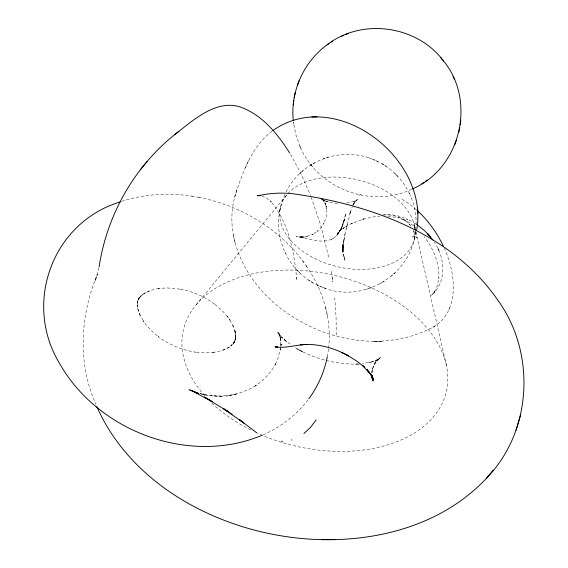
<?xml version="1.0" encoding="UTF-8"?>
<svg xmlns="http://www.w3.org/2000/svg" width="568" height="568" viewBox="0 0 568 568"><rect width="100%" height="100%" fill="white"/><g stroke="black" fill="none" stroke-linecap="round" stroke-linejoin="round"><path stroke-width="0.43" stroke-dasharray="2.84 2.13" d="M416.145 224.871C416.394 214.541 414.299 204.132 409.975 194.739M336.27 334.999L336.064 317.079L334.758 297.838M371.969 372.523L372.026 370.961L371.728 373.737L372.693 367.986L372.097 370.62L373.772 365.125L372.942 367.496L375.221 362.398L374.12 364.706L377.372 359.409M280.727 348.589L280.599 350.129L280.89 343.193L280.919 344.826L280.251 337.342L280.812 340.899L279.385 334.566L280.642 338.485L278.249 332.131L280.372 336.526L277.752 331.769L280.876 336.483L277.567 332.223L281.991 337.392L287.181 342.319L281.593 337.293L291.157 344.989M328.595 348.205C331.946 319.145 322.809 289.488 306.159 265.725M415.641 231.595L414.725 237.133M328.524 348.965L327.303 356.754M281.11 345.486L281.316 344.087L280.897 346.515M414.406 233.966L413.93 235.777M280.024 209.379C277.035 223.522 278.746 238.617 284.795 251.738M280.762 347.332L277.837 358.642L274.798 365.309L275.615 363.932C270.737 372.814 263.602 380.297 255.238 385.97L257.112 384.841C247.74 390.763 237.09 394.37 226.163 396.081L237.566 393.851L228.677 395.378L220.405 395.981L210.685 395.79L223.387 396.443L213.554 395.917L200.412 393.638M416.046 232.255L415.811 235.819L417.168 237.964L414.881 236.764L412.254 236.955L413.951 235.727M343.931 239.739L345.003 234.094L343.093 245.823L344.009 239.199L342.696 252.227L343.171 245.404L342.802 252.085L343.129 245.213L342.859 251.951L343.051 245.035L342.894 251.809L342.653 244.588M279.598 211.424L281.82 202.386L285.008 194.256M280.088 209.088L280.542 206.908M324.136 287.948C361.61 302.801 407.625 276.957 414.675 237.367M414.214 239.547L415.151 235.088M344.939 234.428L350.712 210.834L349.675 214.271L352.274 206.589M347.24 224.097L346.019 229.358L346.118 228.939M235.628 193.915C220.966 241.123 251.241 290.326 290.475 315.29C331.726 342.951 387.951 351.01 432.851 327.267C460.442 311.654 455.777 272.81 444.311 248.251M98.946 267.592L95.161 281.487L97.412 274.145C80.195 315.772 77.269 362.611 95.836 404.331M235.983 192.8C243.565 170.166 252.355 145.983 272.157 131.101M234.563 197.373L237.041 189.371M449.032 309.539L449.742 307.806M248.521 160.772L245.064 168.44M352.955 205.183L354.808 201.896L352.856 205.289M352.842 205.339L355.327 201.328L357.584 199.276L354.311 202.606L357.222 199.794L353.836 201.477L355.05 200.923M286.102 191.941C300.799 161.745 339.266 146.466 370.634 158.515M374.12 364.706L377.841 359.53L375.831 361.667L380.375 357.428L375.633 361.255L379.971 358.259L374.362 361.461L379.417 359.011L368.873 362.838L373.233 361.624L362.263 363.648M434.399 291.952L437.296 285.839L438.858 277.66L438.808 278.348C439.71 263.154 433.313 248.322 424.097 236.529M434.314 292.08L433.86 292.697L434.797 291.356L431.19 295.665C446.746 282.637 445.347 257.922 434.485 242.33M307.891 399.986C296.24 415.357 280.329 427.278 262.721 435.01M196.251 304.675L286.939 194.675M299.528 173.787L300.905 172.558M302.077 171.5L303.489 170.244M391.459 276.062L392.864 274.805M393.801 273.946L395.179 272.718M322.475 199.375L325.606 204.459L325.109 203.479L326.43 207.079L324.789 202.542L326.6 208.662L326.479 207.753L326.799 211.516L326.139 217.416L323.646 223.991L324.023 223.224L319.954 228.918L317.313 231.446L318.123 230.722L312.052 234.641L313.117 234.158L305.918 236.643L307.274 236.345L299.258 237.126L304.583 236.934L296.162 236.622L304.107 237.58L299.542 236.891C310.305 239.029 322.39 244.204 332.919 238.532C341.467 233.157 344.023 222.4 345.749 213.114L343.839 221.229L344.137 220.327L341.332 227.967L341.794 226.93L339.806 230.842L338.216 233.107L341.063 228.67L337.548 233.597L341.013 229.706L337.243 233.512L341.773 229.302L339.259 231.304L345.443 226.767L342.894 228.379L353.424 222.571L350.953 223.721L364.109 218.85L361.589 219.567L372.36 217.061L379.956 216.167M310.426 165.189L312.002 164.273M313.138 163.598L314.736 162.661M380.006 283.801L381.597 282.871M382.946 282.069L384.522 281.146M432.851 327.267L435.088 326.018M333.622 238.134L330.264 239.852L331.13 239.405M358.798 195.371L361.056 194.27M411.708 189.187C371.351 208.747 318.179 188.754 300.564 147.602M323.135 158.841L324.953 158.238M326.465 157.734L328.283 157.13M369.988 288.154L371.806 287.55M366.474 289.332L368.291 288.729M121.737 201.349C144.478 193.951 169.001 192.46 192.58 196.244M354.191 201.328L345.898 203.209M382.505 215.094C391.04 213.646 399.844 215.84 407.59 219.433L406.503 218.943L412.198 221.726L417.551 225.134M383.506 215.031C394.675 213.959 404.551 218.857 413.454 225.744M358.159 364.003L355.824 364.152L359.48 364.024M358.692 364.045C337.151 364.805 315.552 359.161 296.744 348.731L302.282 351.713L300.976 350.996M337.42 203.401L331.449 202.641L325.911 201.143L328.638 202.172L322.503 199.702L325.414 200.994L323.902 200.27M387.83 216.089L399.063 217.934L398.317 217.714L405.453 220.782L401.278 218.666L401.917 218.985M198.63 197.302C241.961 205.623 282.537 230.608 307.345 267.407M191.672 196.088L199.396 197.43M415.052 236.806L415.4 236.899M261.692 195.917L266.385 197.92L271.255 201.888L270.347 200.965C288.927 222.4 294.103 252.036 296.766 279.428L296.681 278.284M200.312 393.745L207.675 395.64L200.05 393.539M371.969 159.019C388.966 165.387 403.11 178.892 410.337 195.527M322.865 287.472C305.84 281.11 291.661 267.599 284.426 250.935M325.847 288.579L319.436 286.059M368.93 157.883L375.391 160.432M376.307 160.843L378.018 161.624M316.83 284.88L318.549 285.661M323.149 199.915L320.913 198.85L325.414 200.994M302.282 351.713L294.6 347.289M401.995 199.183L408.875 203.678L416.898 210.174M382.008 163.776L383.698 164.841M384.522 165.359L386.126 166.374M308.63 280.088L310.234 281.103M311.001 281.586L312.684 282.651M416.344 224.332L417.998 225.439M404.934 220.498L410.004 224.843L407.419 222.23M321.105 198.53L323.987 200.618L322.631 199.602M322.837 199.773L321.765 198.828L324.136 201.242L321.41 198.409M394.703 173.29L396.244 174.852M396.436 175.036L397.884 176.506M296.837 269.914L298.278 271.376M298.512 271.603L300.053 273.173M310.568 164.159L313.5 167.73M409.769 224.601L410.891 226.206M302.595 260.719L303.71 262.295M290.511 154.418L300.628 172.935L310.455 195.285M293.812 124.811L295.978 135.17L300.152 146.672M285.136 252.476L285.576 253.434M409.194 193.049L409.62 193.993M299.734 145.756L301.068 148.695M413.532 230.608L414.406 234.08M413.554 230.665L414.207 232.355M311.193 197.202L320.877 225.766L328.638 257.112M344.215 257.702L345.188 261.102L343.441 254.4L344.215 257.922L342.263 244.339L342.894 251.567M235.237 332.166L232.894 325.286L233.775 327.353L228.904 318.52L230.09 320.196L227.363 316.355L228.485 317.931L222.961 311.463L214.15 303.731L214.86 304.249C204.807 296.773 193.063 291.59 180.773 289.169L181.54 289.297L166.964 287.905L158.273 288.53L160.226 288.239L155.305 289.147L147.957 291.405L150.08 290.603L143.747 293.684L146.146 292.236L140.899 295.956L142.902 294.245L138.457 298.775L140.459 296.425L138.194 299.62L139.692 297.192L137.839 300.678L139.053 297.831L137.2 303.291L137.925 300.458L137.271 304.32L137.562 301.445L137.47 307.607L137.307 304.775L138.358 311.228L137.754 308.58L140.097 315.467L139.217 313.415L144.087 322.248L142.987 320.671L146.26 325.066L152.196 331.456L158.884 337.094L158.131 336.519C169.079 344.662 182.03 350.094 195.52 352.181L194.533 352.025L205.935 352.87L214.605 352.245L212.78 352.536L220.185 350.996L225.056 349.37L222.94 350.165L229.273 347.076L226.93 348.482L232.177 344.762L230.012 346.622L234.364 342.206L232.489 344.414L234.797 341.183L233.249 343.675L235.145 340.125L233.931 342.973L235.798 337.498L235.081 340.26L235.748 336.313L235.443 339.373L235.521 333.139L235.663 335.759L234.627 329.454L235.727 334.36L235.095 331.57M415.783 231.666L446.427 365.43M325.563 307.423L326.174 310.142M233.327 235.116L235.074 242.891M326.77 312.869L327.395 315.659M331.272 271.284L332.905 281.976M332.287 277.688L332.599 279.811M293.635 123.441L293.443 122.127L293.968 125.883M332.749 280.897L332.827 281.437M296.61 277.312L296.695 278.448M204.657 395.676A135.049 87.529 13.3 0 1 282.324 270.162A135.049 87.529 13.3 0 1 447.186 387.213A135.049 87.529 13.3 0 1 257.638 433.299M250.729 429.997A135.049 87.529 13.3 0 1 211.424 402.705M415.101 231.29A68.806 44.595 13.3 0 1 317.689 259.966A68.806 44.595 13.3 0 1 306.862 181.504A68.806 44.595 13.3 0 1 414.2 224.736M344.627 218.779L341.822 227.491L338.152 233.853L342 227.03L341.822 227.491L344.627 218.779M338.535 233.299L335.951 236.302L338.535 233.299M381.348 341.212L372.885 341.361L381.348 341.212M438.411 249.494L438.013 248.614L439.213 251.319L438.411 249.494"/><path stroke-width="0.85" d="M329.071 43.473C304.278 60.229 290.106 91.057 293.301 120.778M412.389 188.903C461.337 168.369 476.985 99.017 442.131 59.292M293.23 104.91L293.784 100.231M460.25 124.924L460.541 122.511M460.556 122.347L460.825 120.096M96.816 406.603C129.39 480.237 207.107 524.385 284.227 536.327C355.348 547.325 435.883 532.422 486.641 478.064C532.443 430.899 536.029 352.7 497.675 299.982C451.546 233.207 369.25 204.146 291.973 193.645C280.997 192.659 269.828 193.049 259.072 195.584L260.435 195.378L257.78 195.669L260.165 195.655M327.303 356.754C324.371 371.862 318.023 386.297 308.878 398.686M294.196 97.746L294.629 95.687M294.792 94.87L295.261 92.669M458.788 132.429L459.249 130.221M459.405 129.476L459.846 127.417M99.144 266.754C107.174 213.362 135.944 163.967 178.948 131.279M416.578 230.438C430.139 158.72 335.766 85.86 272.817 130.626M516.021 430.217L520.6 415.116M299.293 80.315L297.44 85.2M454.755 144.776L455.564 142.625M455.919 141.68L456.693 139.636M316.213 419.837L310.483 427.377L303.965 433.54M147.197 161.426L140.339 169.711M486.641 478.064L493.258 470.055M174.447 134.864C193.653 119.947 218.971 95.985 245.362 109.091C264.809 117.824 278.469 135.369 289.602 152.934M327.061 44.836C362.05 17.629 417.26 25.489 443.53 61.003M330.469 42.529L332.507 41.145M421.768 183.805L423.806 182.42M425.198 181.462L427.2 180.099M261.962 435.329C189.03 465.859 97.306 431.112 59.164 362.76C23.181 302.645 52.59 222.4 120.146 201.924M341.652 36.196L343.81 35.308M345.976 34.4L348.149 33.512M291.32 440.051L291.767 439.93M276.609 347.02L277.582 346.885L274.926 346.927C285.903 348.596 296.631 344.549 307.558 344.385L300.351 344.804C317.114 343.072 333.856 347.808 348.482 355.845L341.524 352.359L342.816 353.012M257.78 195.669L259.775 195.456M317.107 116.88L311.768 116.972M321.445 539.6L335.617 539.579M281.735 441.286L282.701 441.286M189.059 389.74L191.359 390.585M189.918 390.095L198.864 393.574L191.125 390.365L212.219 401.675L204.374 396.989L228.478 411.928L223.465 408.612L243.828 423.089L239.277 419.503L256.928 432.993M346.87 355.043L356.633 361.007L364.912 367.539L362.419 365.345L371.919 375.76L366.9 369.349L369.221 372.324M417.551 225.134L424.672 230.785L430.594 237.076L427.704 233.817L429.301 235.55M225.404 409.798L232.085 414.434M416.898 210.174C428.151 220.356 437.154 232.937 443.58 246.661M429.195 235.429L432.93 240.051M440.498 57.318L442.003 59.15M369.434 372.594L373.772 379.68L371.55 375.718L373.155 379.367L371.692 375.526L373.105 380.922L371.905 375.618L372.281 378.913L371.976 375.512M453.91 78.441L454.315 79.343M452.994 76.424L453.484 77.504M414.399 225.631L415.393 229.941M372.005 376.051L372.388 377.777M417.949 213.383L417.565 207.916M414.2 224.736A68.806 44.595 13.3 0 1 414.825 228.024"/></g></svg>
